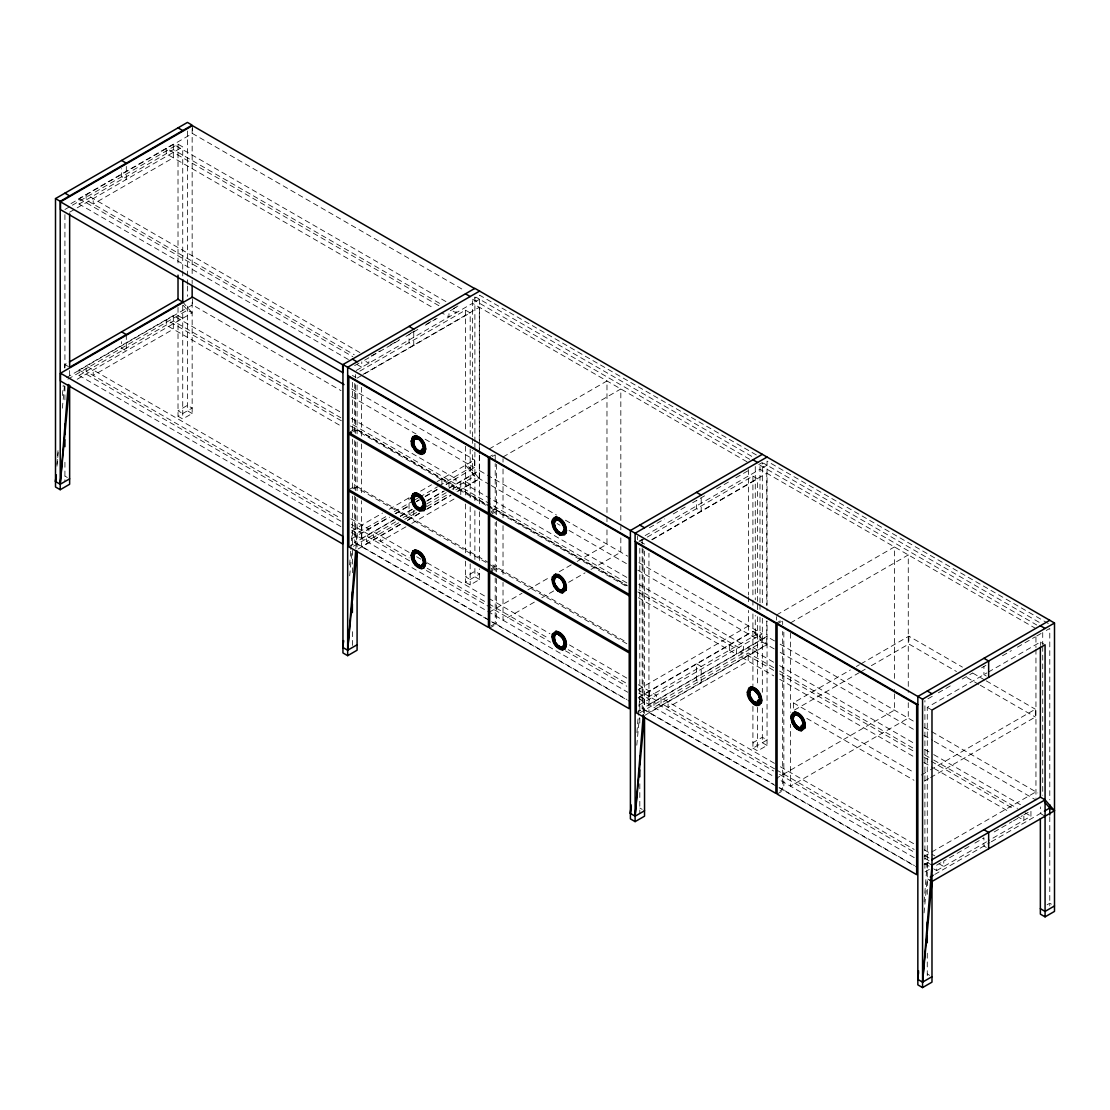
<?xml version="1.0" encoding="UTF-8"?>
<svg xmlns="http://www.w3.org/2000/svg" width="1110" height="1110" viewBox="0 0 1110 1110"><rect width="100%" height="100%" fill="white"/><g stroke="black" fill="none" stroke-linecap="round" stroke-linejoin="round"><path stroke-width="0.75" stroke-dasharray="5 3.75" d="M56.887 464.341L58.275 447.136M62.424 395.521L63.256 385.198M64.644 367.993L64.921 364.552L67.904 362.831M349.594 564.921L350.704 551.157M350.843 549.436L352.37 530.511L357.087 533.23L387.015 515.956M355.838 548.715L357.087 533.23M636.904 732.6L639.818 696.469L752.913 631.174L757.63 633.893L767.052 644.785L644.535 715.52M643.425 712.953L644.535 699.189L757.63 633.893M924.075 902L927.266 862.428L930.249 860.708M56.943 466.186L58.219 452.547M62.368 408.175L64.449 386.002M349.664 575.84L352.05 550.255M636.779 745.212L639.346 717.92M924.075 912.878L927.266 878.745L929.625 880.119M348.332 359.501L79.06 204.046L79.06 198.593L173.313 144.189L447.066 302.239M70.998 203.588L192.446 133.477L464.091 290.307M64.921 209.485L70.887 206.044M72.386 205.183L178.016 144.189L182.734 146.908L182.734 269.244M79.06 204.046L173.313 149.628L441.086 304.223M69.639 212.204L182.734 146.908M340.853 526.584L79.06 375.444L79.06 370.005L173.313 315.587L340.853 412.323M66.503 377.594L192.446 304.875L341.034 390.651M67.904 379.162L187.437 310.148L192.155 312.867L75.605 380.161M79.06 375.444L173.313 321.026L340.853 417.762M178.016 307.428L178.016 416.25L192.155 408.091L187.437 405.372L178.016 410.811L182.734 413.531M178.016 416.25L182.734 418.969L192.155 413.531L192.155 300.81M354.645 365.62L360.639 362.165M371.142 356.102L380.133 350.913M390.637 344.849L399.628 339.66M410.131 333.597L416.125 330.128M426.615 324.078L435.619 318.875M453.601 308.497L459.609 305.028M364.621 360.209L368.867 357.753L368.867 363.192L364.621 360.75M371.836 356.046L400.016 339.771M405.955 336.344L419.302 328.629M425.241 325.202L438.589 317.502M454.628 308.233L448.967 311.508L448.967 316.947L441.905 312.867M472.541 436.896L472.541 299.256L476.065 297.216L753.357 457.306M356.227 370.49L472.541 303.335L748.501 462.662M479.603 299.256L476.065 301.296L476.065 297.216M359.834 371.129L465.465 310.148L470.182 312.867L470.182 433.483M362.998 374.403L479.312 307.248L479.312 453.31M357.087 378.163L470.182 312.867M350.191 431.79L355.616 428.654L495.213 509.254L495.213 463.619M352.897 431.582L355.616 430.014L495.213 510.614L495.213 513.999M348.845 489.704L355.616 485.791L495.213 566.391L495.213 522.449M352.897 488.719L355.616 487.151L495.213 567.751L495.213 571.137M489.177 448.981L606.976 380.966L606.976 514.985M351.648 530.927L382.562 513.084M389.138 509.296L409.271 497.668M420.621 491.119L431.526 484.82M437.118 481.587L474.594 459.956L474.594 467.768L446.109 484.224M394.355 511.71L412.254 501.387M413.752 500.527L418.206 497.946M419.649 497.113L437.506 486.804M438.991 485.944L470.182 467.934L479.603 478.826L456.307 492.271M488.442 457.389L492.507 455.044M492.327 456.515L495.032 454.947M351.648 538.752L389.138 517.107M395.132 513.652L410.131 504.994M416.125 501.526L419.122 499.805M425.116 496.337L438.616 488.553M351.329 527.194L361.791 533.23L389.638 517.163M395.562 513.736L410.409 505.175M416.333 501.748L419.302 500.041M425.241 496.614L438.589 488.899M446.012 484.612L456.043 478.826L456.043 484.265L351.329 423.812M361.499 538.503L394.314 519.563M400.28 516.122L412.198 509.226M427.114 500.624L443.514 491.147M449.481 487.706L479.312 470.487L556.512 515.054M354.728 496.004L354.728 542.748L394.341 519.882M400.28 516.455L413.364 508.907M426.726 501.193L444.527 490.911M448.967 488.344L479.603 470.654M503.024 456.973L620.823 388.958L620.823 524.697M348.845 546.841L355.616 542.929L495.213 623.529L495.213 577.894M395.618 521.88L352.37 546.841L352.37 496.059M403.069 517.565L414.973 510.697M426.85 503.843L446.164 492.687M452.103 489.26L474.886 476.107L465.465 465.215L470.182 467.934M398.795 522.755L366.508 541.402L366.508 535.95L409.895 561.008M404.734 519.327L416.597 512.473M426.989 506.479L449.231 493.631M626.803 582.861L460.761 486.985L453.685 491.064L453.685 485.625L486.263 504.44M400.28 524.281L361.499 546.661L361.499 500.707M407.731 519.979L419.663 513.084M427.114 508.782L450.979 495.004M456.945 491.563L479.312 478.646L479.312 455.031M400.321 524.6L357.087 549.561L357.087 498.779M407.342 520.534L419.691 513.417M426.629 509.407L450.868 495.407M405.871 526.834L380.647 541.402L380.647 535.95M411.796 523.407L454.822 498.57M491.147 511.599L495.213 509.254M489.621 513.847L496.392 509.934L626.983 585.331M492.327 513.639L496.392 511.294L626.983 586.69M465.465 561.188L465.465 582.209L479.603 574.05L474.886 571.331L465.465 576.77L470.182 579.489M491.147 568.736L495.213 566.391M490.967 570.193L496.392 567.071L626.983 642.468M493.686 569.999L496.392 568.431L626.983 643.828M465.465 582.209L470.182 584.928L479.603 579.489L479.603 568.847M489.177 612.221L521.977 593.281M527.944 589.826L548.826 577.783M559.26 571.747L571.192 564.865M577.158 561.424L606.976 544.205L606.976 528.735M649.392 527.708L664.585 518.925M673.257 513.93L686.882 506.063M692.64 502.733L706.057 494.991M716.505 488.955L730.005 481.171M735.888 477.772L749.319 470.016M758.81 464.535L762.334 462.495L762.334 602.73M759.989 602.841L759.989 465.215L763.513 463.175L1040.805 623.265M645.16 535.589L759.989 469.294L1035.949 628.621M767.052 465.215L763.513 467.254L763.513 463.175M491.147 625.873L495.213 623.529M638.999 541.194L641.705 539.626M534.34 602.133L503.024 620.212L503.024 582.403M541.791 597.818L553.723 590.936M568.625 582.32L585.039 572.857M591.006 569.416L620.823 552.197L620.823 536.727M489.621 628.107L496.392 624.208L626.983 699.605M639.818 541.389L645.784 537.948M647.283 537.087L752.913 476.107L757.63 478.826L757.63 602.883M651.931 539.502L766.76 473.207L766.76 605.519M651.986 539.807L757.63 478.826M638.153 689.615L748.501 625.901M776.625 614.94L894.424 546.925L894.424 679.223M638.153 697.774L748.501 634.06L748.501 610.444M775.89 623.348L781.301 620.226M777.069 624.028L782.481 620.906M638.944 705.141L762.334 633.893L638.181 562.215M648.948 704.462L766.76 636.446L774.53 640.928M642.177 547.702L642.177 708.707L767.052 636.613M790.473 622.932L908.271 554.917L908.271 692.376M636.28 712.787L643.065 708.888L773.656 784.284M639.818 712.8L762.334 642.066L752.913 631.174M773.628 667.623L748.209 652.944L653.957 707.347L653.957 701.909L773.628 771.006M859.39 672.577L793.414 710.664L793.414 702.838L850.385 669.954M856.379 666.486L859.39 664.751M860.888 663.891L908.868 636.183L962.439 667.124M860.888 671.716L865.384 669.122M871.378 665.653L908.868 644.008L956.487 671.508M752.913 706.362L752.913 748.168L767.052 740.009L762.334 737.276L752.913 742.729L757.63 745.448M752.913 748.168L757.63 750.887L767.052 745.448L767.052 621.031M927.891 698.828L932.372 696.247M938.338 692.793L951.756 685.05M962.19 679.029L972.637 672.993M981.573 667.832L986.055 665.251M1002.455 655.774L1011.404 650.613M1017.37 647.172L1035.269 636.835M1036.754 635.975L1041.222 633.394M1046.258 630.494L1049.783 628.454L1049.783 799.852M779.955 791.041L782.661 789.474L782.661 631.465M777.069 794.066L783.84 790.154L914.432 865.564M927.266 894.341L927.266 707.347L986.901 672.924M988.386 672.063L1040.361 642.052L1043.899 644.091M921.411 775.016L928.904 770.687M930.402 769.813L1035.352 709.221L1035.352 717.046L930.402 777.638M924.408 781.107L928.904 778.499M924.103 856.434L1035.949 791.86M924.103 864.593L930.069 861.152M929.334 869.394L924.908 871.947L924.908 700.549M940.933 862.706L936.687 865.148L936.687 870.587L933.704 868.866M968.975 846.514L943.764 861.069L943.764 866.508L936.687 862.428M974.913 843.087L983.821 837.939M994.199 831.945L1012.001 821.664M1013.486 820.817L1022.393 815.67M1023.864 814.823L1030.94 810.73L1030.94 816.183L988.261 840.811M936.687 870.587L986.776 841.671M934.731 874.444L989.87 842.615M991.355 841.755L1043.053 811.909M1047.091 904.789L1049.783 903.235L1052.141 904.595M756.354 454.961L479.603 295.177L479.603 453.352M1048.298 623.501L767.052 461.136L767.052 610.653M472.541 299.256L749.833 459.36M759.989 465.215L1036.74 624.999M453.046 311.133L456.043 312.867L456.043 307.428M438.908 305.694L166.236 148.268L166.236 153.707L434.398 308.538M986.291 676.004L983.932 674.644L983.932 666.472M972.859 673.132L984.764 680.014M986.249 680.874L1035.352 709.221M966.907 677.516L978.812 684.398M980.296 685.259L1035.352 717.046M359.876 352.564L86.136 194.514L86.136 199.966L354.298 354.784M79.06 198.593L352.827 356.657M357.309 364.69L361.791 367.271L361.791 361.832M352.37 375.444L355.908 377.483M640.997 542.068L644.535 544.122M927.266 707.347L931.984 710.067M351.537 388.902L474.594 459.956M351.537 396.714L416.07 433.982M425.075 439.171L474.594 467.768M565.42 520.202L627.705 556.165M780.122 644.161L914.21 721.583M924.13 727.3L1037.822 792.942M489.774 484.695L472.541 474.747L472.541 450.507M491.272 485.556L549.603 519.23M557.081 523.545L560.064 525.28M569.042 530.455L627.358 564.13M637.834 570.179L755.272 637.972L755.272 615.467M774.239 648.92L759.989 640.692L759.989 616.605M780.219 652.375L914.807 730.089M923.784 735.264L932.761 740.453M934.245 741.313L1035.949 800.019M178.016 315.587L182.734 318.306M465.465 481.546L470.182 484.265M752.913 647.505L757.63 650.224M1043.899 815.503L1040.361 813.463L1040.361 806.928M351.329 418.359L456.043 478.826M626.803 577.408L460.761 481.546L460.761 486.985M638.777 584.318L743.492 644.785L743.492 650.224L638.777 589.771M773.628 662.184L748.209 647.505L748.209 652.944M779.622 665.639L914.251 743.367M924.727 749.416L932.206 753.732M933.704 754.592L1020.465 804.695M779.622 671.078L914.251 748.806M924.727 754.855L932.206 759.171M933.704 760.045L1017.481 808.399M1024.96 812.728L1030.94 816.183M341.367 420.773L166.236 319.666L166.236 325.105L341.367 426.226M350.372 425.976L448.967 482.906L448.967 486.985M487.762 505.3L627.317 585.872M637.82 591.935L736.416 648.864L736.416 654.303L637.82 597.374M773.712 670.385L741.133 651.584L741.133 657.023L773.712 675.837M779.72 673.853L914.765 751.831M923.77 757.02L929.764 760.489M931.276 761.349L1013.805 809.01M779.72 679.292L914.765 757.27M923.77 762.459L932.775 767.662M934.273 768.536L1009.295 811.84M1016.802 816.183L1023.864 820.262L1023.864 816.183M793.414 702.838L913.96 772.435M806.803 718.392L913.96 780.261M986.291 847.402L983.932 846.042L983.932 837.883M192.155 413.531L187.437 410.811L187.437 303.252M479.603 579.489L474.886 576.77L474.886 567.862M767.052 745.448L762.334 742.729L762.334 706.113M341.894 513.583L86.136 365.925L86.136 371.364L340.784 518.384M350.885 518.772L368.867 529.151L368.867 534.59L351.287 524.447M409.118 552.391L373.584 531.87L373.584 537.323L409.16 557.858M416.597 556.721L421.092 559.315M427.086 562.77L487.012 597.374M488.511 598.235L549.936 633.699M569.416 644.938L627.844 678.682M638.333 684.731L656.315 695.11L656.315 700.549L638.736 690.406M774.461 763.319L661.033 697.829L661.033 703.268L774.627 768.869M780.455 766.788L913.794 843.766M924.283 849.83L934.773 855.879M427.17 568.251L487.179 602.91M488.691 603.771L548.715 638.43M568.209 649.683L626.734 683.482M776.14 769.729L914.182 849.428M924.686 855.491L929.195 858.099M79.06 370.005L340.853 521.145M426.351 570.498L550.518 642.19M565.476 650.821L626.803 686.244M638.777 693.153L649.239 699.189L649.239 704.628M779.622 774.461L914.251 852.189M924.727 858.238L929.209 860.833M64.921 364.552L68.459 366.605M639.818 696.469L644.535 699.189M927.266 862.428L931.984 865.148M351.329 532.634L627.719 692.21M638.777 698.592L774.086 776.709M914.251 857.641L776.625 778.166L894.424 710.15L894.424 689.532M924.727 863.677L932.206 868.006M779.664 787.753L782.661 789.474M354.728 542.748L490.12 620.92M491.605 621.78L630.688 702.075M642.177 708.707L777.569 786.879M779.053 787.739L916.638 867.174M64.921 476.107L67.28 477.466M639.818 808.024L642.177 809.384M927.266 973.97L929.625 975.329M182.734 301.989L192.155 312.867M183.261 305.305L187.437 310.148M1049.783 816.669L1049.783 905.954M1042.72 632.534L1042.72 644.646M1042.72 646.381L1042.72 795.273M1040.361 642.052L1040.361 645.507M1035.949 637.209L1035.949 647.519M1035.949 649.239L1035.949 798.395M927.266 953.199L927.266 976.689M908.868 636.183L908.868 644.008M908.271 702.685L908.271 718.142L790.473 786.158L790.473 724.303M790.473 633.241L790.473 712.273M783.84 632.145L783.84 790.154M782.661 621.156L782.661 624.597M776.625 616.647L776.625 620.088M766.76 620.976L766.76 644.605L648.948 712.62L648.948 553.252M762.334 618.312L762.334 692.265M759.989 604.339L759.989 611.263M757.63 604.603L757.63 609.779M757.63 616.66L757.63 686.577M757.63 707.361L757.63 750.887M755.272 466.575L755.272 599.886M752.913 476.107L752.913 598.443M752.913 600.163L752.913 607.059M752.913 613.941L752.913 685.591M748.501 469.544L748.501 594.974M748.501 596.694L748.501 603.562M748.209 655.663L748.209 661.102L668.095 707.347L668.095 701.909M729.353 644.785L729.353 650.224M701.201 498.348L701.201 511.405L696.483 508.685L696.483 500.527M649.239 691.03L649.239 696.469M644.535 551.004L644.535 713.883M643.065 549.145L643.065 708.888M642.177 539.044L642.177 545.967M639.818 548.284L639.818 711.163M639.818 717.99L639.818 724.913M639.818 783.785L639.818 813.463M637.459 536.324L637.459 539.779M620.823 526.417L620.823 529.858M606.976 516.705L606.976 521.866M503.024 458.694L503.024 462.121M503.024 469.003L503.024 518.828M503.024 525.696L503.024 575.535M496.392 464.299L496.392 509.934M496.392 511.294L496.392 514.679M496.392 521.436L496.392 567.071M496.392 568.431L496.392 571.817M496.392 578.574L496.392 624.208M495.213 455.169L495.213 461.927M479.603 455.072L479.603 504.8M479.603 511.724L479.603 561.924M474.886 296.994L474.886 441.655M474.886 443.376L474.886 450.271M474.886 451.992L474.886 502.067M474.886 510.725L474.886 560.938M472.541 438.381L472.541 443.778M470.182 448.981L470.182 499.847M470.182 506.77L470.182 556.984M470.182 563.908L470.182 584.928M465.465 310.148L465.465 430.763M465.465 446.262L465.465 497.127M465.465 504.051L465.465 554.265M460.761 489.704L460.761 495.143M441.905 478.826L441.905 484.265M413.752 332.389L413.752 345.446L409.035 342.726L409.035 334.568M413.752 510.322L413.752 516.844L409.035 514.124L409.035 497.807M361.791 525.072L361.791 530.511M361.791 533.23L361.791 538.683M361.499 387.293L361.499 437.118M361.499 444L361.499 493.825M357.087 385.045L357.087 435.023M357.087 441.919L357.087 491.883M355.616 374.569L355.616 377.955M355.616 384.712L355.616 428.654M355.616 430.014L355.616 433.399M355.616 441.849L355.616 485.791M355.616 487.151L355.616 490.537M355.616 497.294L355.616 542.929M354.728 383.477L354.728 433.677M354.728 440.601L354.728 489.08M352.37 382.326L352.37 430.583M352.37 439.185L352.37 489.163M352.37 550.296L352.37 572.815M352.37 631.673L352.37 647.505M192.446 125.652L192.446 133.477M192.446 298.618L192.446 304.875M192.155 128.594L192.155 278.416M192.155 280.15L192.155 283.591M187.437 131.035L187.437 284.313M187.437 286.033L187.437 296.37M182.734 270.965L182.734 277.861M182.734 305.25L182.734 418.969M178.016 144.189L178.016 266.525M173.313 144.189L173.313 149.628M173.313 152.347L173.313 157.786L93.198 204.046L93.198 198.593M173.313 315.587L173.313 321.026M173.313 323.745L173.313 329.184L93.198 375.444L93.198 370.005M126.304 166.431L126.304 179.487L121.587 176.768L121.587 168.609M126.304 334.568L126.304 350.885L121.587 348.165L121.587 341.644M69.639 370.546L69.639 375.444M64.921 214.646L64.921 367.826M64.921 386.072L64.921 403.388M64.921 462.26L64.921 481.546M701.201 666.486L696.483 663.752L696.483 680.083L701.201 682.803L701.201 666.486"/><path stroke-width="1.5" d="M69.639 478.826L60.217 484.265L55.5 481.546L56.055 474.664M68.251 384.476L60.217 484.265L69.472 385.309M342.948 647.505L343.503 640.623L342.948 647.505L347.666 650.224L357.087 644.785M355.7 550.435L347.666 650.224L356.921 551.268M644.535 810.744L635.114 816.183L630.397 813.463L631.09 804.861M643.287 714.673L635.114 816.183L644.369 717.226M931.984 976.689L922.563 982.142L917.845 979.422L918.539 970.82M55.5 481.546L55.986 476.426M630.397 813.463L631.035 806.637M917.845 979.422L918.483 972.596M931.984 881.479L922.563 982.142L931.984 865.148L1045.079 799.852L1054.5 810.744L931.984 881.479L929.625 880.119M412.934 447.358C408.716 444.111 414.973 430.666 411.574 440.892C411.976 446.803 415.14 453.685 421.883 454.379L424.048 453.435C428.488 447.08 422.508 436.535 415.098 435.772L412.934 436.702M414.141 437.937C409.826 442.932 415.085 452.256 421.273 452.825C425.976 451.978 424.131 443.986 421.273 440.864M413.392 440.157L413.392 444.43L414.613 438.644L417.721 438.339L414.308 438.825L413.683 439.99M412.934 493.839L415.098 492.895C422.508 493.673 428.488 504.204 424.048 510.572L419.566 511.155L414.807 507.423L412.934 504.495L411.283 498.21L412.934 493.839L411.283 498.196L412.476 498.889L414.141 495.074M414.613 495.781L413.073 499.236L416.014 495.213L421.273 498.251L423.59 502.844L422.383 508.616L423.298 507.284M421.273 452.825C417.582 452.353 413.114 446.858 413.073 442.113L411.283 441.072L412.767 441.586C413.156 446.04 416.139 451.562 420.967 452.061C426.365 450.466 422.452 440.184 417.429 438.506M424.048 453.435C428.155 448.024 421.62 436.272 415.098 435.772M424.048 567.71L421.883 568.639C414.155 568.473 406.482 553.737 415.098 550.033C422.521 550.74 428.821 561.813 423.756 567.876C428.196 561.521 422.202 550.976 414.807 550.199L412.934 550.962M412.934 561.618L411.574 555.167L413.225 550.796M414.141 552.211C409.826 557.192 415.085 566.516 421.273 567.099C427.544 565.198 422.535 552.516 416.014 552.35L413.392 554.431L413.392 558.691L414.308 553.085M411.574 498.029C413.78 501.318 414.516 509.962 421.273 509.962C428.724 507.672 420.19 491.397 413.85 495.24M424.048 510.572C428.155 505.161 421.62 493.409 415.098 492.895M423.298 560.148L423.909 562.298L421.273 566.155L415.723 563.297L420.967 566.322C432.192 558.427 406.718 547.716 419.552 553.654L422.674 557.567L423.909 562.284L425.713 563.339L423.618 562.451L422.383 557.747L419.261 553.821L415.723 552.516M552.475 519.758C551.032 525.876 554.82 532.606 560.356 535.298L564.532 534.881L566.058 532.925C567.571 526.334 562.923 517.829 555.888 517.038C550.38 517.954 552.225 526.196 555.264 530.427M554.931 519.216C550.615 524.211 555.874 533.535 562.048 534.104L563.908 533.299M566.058 532.925L566.488 530.33L564.685 529.29L562.048 533.175C556.041 532.897 552.613 523.712 555.097 520.09C551.767 524.85 556.207 532.758 561.757 533.341C573.801 529.262 546.855 511.266 561.757 522.56M555.583 574.342L558.191 574.522C563.727 577.214 567.501 583.957 566.058 590.062L562.659 592.782C555.611 592.005 550.962 583.499 552.475 576.895L555.888 574.175L554.001 574.938M557.9 591.019L554.001 585.594L552.475 576.895M554.931 576.354C550.615 581.335 555.874 590.659 562.048 591.241L563.908 590.437M554.167 578.574C554.611 586.621 553.113 579.059 555.388 577.061M563.616 533.48C567.307 528.18 562.354 519.411 556.193 518.759L554.625 519.397M564.837 648.989L562.659 649.919C555.611 649.142 550.962 640.637 552.475 634.032L555.888 631.312C563.311 632.02 569.596 643.092 564.532 649.156C569.472 642.607 561.938 632.145 555.888 631.312M555.264 644.688L552.78 639.527L552.475 634.032M554.931 633.491C550.615 638.472 555.874 647.796 562.048 648.379L563.908 647.574L562.048 648.379M556.79 644.397C552.114 642.551 556.54 628.94 553.848 637.639C552.725 633.519 561.41 633.657 556.498 633.796C562.714 633.921 567.529 645.756 561.757 647.602C545.301 639.235 571.539 652.097 558.205 646.298L555.097 642.385L553.848 637.653L552.058 636.613L553.543 637.126C553.876 641.982 557.067 647.727 562.354 648.212M562.048 591.241C558.372 590.77 553.89 585.261 553.848 580.516L552.058 579.489L553.543 579.989L555.097 585.247L558.205 589.16L561.757 590.478L563.159 589.896L564.393 586.607L563.159 581.89L560.037 577.977L556.498 576.659L560.328 577.797C563.422 580.918 566.96 586.482 563.616 590.603M563.616 647.74C567.307 642.454 562.354 633.671 556.193 633.019L554.625 633.657M753.482 689.657C757.297 690.448 759.407 695.484 759.962 699.161L757.02 703.213L753.482 701.895L750.36 697.982L749.111 693.25L747.321 692.224L748.972 687.853L751.151 686.91C758.186 687.7 762.834 696.192 761.321 702.796L757.922 705.516C752.857 706.973 743.894 692.515 748.806 692.723L751.761 700.174L757.02 703.213C769.341 699.356 741.216 680.541 757.02 692.432M750.193 689.088C745.878 694.083 751.137 703.393 757.311 703.976L759.171 703.171M749.43 691.308C748.084 704.767 751.373 684.579 749.722 691.141M758.879 703.338L760.267 699.688L758.713 694.458M751.151 686.91C757.187 687.451 762.667 697.122 761.321 702.796M792.568 723.664L791.208 717.213L797.063 727.064C797.812 729.589 804.861 726.856 800.601 728.368L795.343 725.343L792.707 718.42L790.903 717.379L792.568 713.009L794.732 712.079C801.781 712.856 806.429 721.361 804.916 727.966L801.517 730.685C794.011 730.241 789.918 720.057 791.333 714.798M802.766 728.34L800.907 729.145C794.718 728.562 789.46 719.238 793.775 714.257M793.026 716.477C791.68 729.936 794.954 709.734 793.317 716.297M802.003 727.799C805.333 723.054 800.893 715.145 795.343 714.562C801.142 714.479 806.193 723.637 802.475 728.507M794.732 712.079C800.782 712.62 806.262 722.291 804.916 727.966M420.967 452.061C420.981 445.041 429.292 450.938 423.618 448.19L422.383 443.473L419.261 439.56L415.723 438.242L419.552 439.394L422.674 443.306L423.909 448.024C424.214 456.224 410.769 447.774 421.273 451.895L416.014 448.856L413.683 444.264M411.283 498.21L413.073 499.236L415.723 506.16L420.967 509.199C420.981 502.164 429.292 508.075 423.618 505.314C423.645 500.776 418.456 493.381 414.308 495.948M423.035 506.451L420.967 509.199L417.429 507.881L414.308 503.968L413.392 497.294M411.574 555.167L413.364 556.207L414.308 561.105L413.073 556.374L411.283 555.347L412.767 555.846L414.308 561.105L417.429 565.018L420.967 566.322L423.909 562.284M560.134 533.827L556.485 530.552L553.543 522.865L552.058 522.338L553.848 523.393L555.097 528.11L558.205 532.023L561.757 533.341L564.685 529.29M564.074 584.29L564.699 586.441C556.277 598.484 568.084 578.865 566.058 590.062M561.757 647.602L564.699 643.578L566.488 644.605L564.393 643.731L563.159 639.027L558.205 634.046M757.02 703.213C757.034 696.178 765.331 702.089 759.656 699.328L758.421 694.624L755.299 690.711L751.761 689.393M800.601 728.368C800.615 721.347 808.913 727.244 803.251 724.497L802.003 719.793L798.881 715.867L795.343 714.562M793.317 720.57L795.648 725.163L799.186 727.938L800.893 728.202L803.543 724.344L802.932 722.194M416.014 438.075C410.769 441.447 414.432 446.928 417.721 450.577M416.014 552.35L413.364 556.193M564.074 641.427L562.048 636.654L556.79 633.63C550.657 634.809 557.719 650.418 554.14 637.487L552.35 636.446M798.881 715.867L795.648 714.396C790.403 717.754 794.066 723.234 797.355 726.897L800.893 728.202M55.5 198.593L187.437 122.419L192.155 125.139L60.217 201.326L55.5 198.593L55.5 486.985L60.217 489.704L69.639 484.265L69.639 385.337M1040.361 818.653L1040.361 914.127L1045.079 916.846L1054.5 911.407L1054.5 623.015L474.886 288.378L342.657 364.732L342.657 372.544L60.509 209.651L60.509 201.826L192.446 125.652L474.594 288.545M69.403 361.971L178.016 299.27L182.734 301.989L182.734 279.581M182.734 301.989L69.639 367.285L69.639 213.925M60.509 373.224L342.657 536.13L342.657 543.942L60.509 381.049L60.509 373.224L192.446 297.05L344.031 384.573M479.603 291.098L347.666 367.271L347.666 655.663L342.948 652.944L342.948 364.552L922.563 699.189L1054.5 623.015M348.845 433.927L488.442 514.527L488.442 570.304L348.845 489.704L348.845 433.927L351.551 432.359M413.85 438.117L415.709 437.312M415.417 437.479C420.787 437.34 424.187 443.487 424.506 448.357L425.699 449.05M412.767 441.586L411.283 441.058M417.332 437.77L419.649 438.769M413.85 447.011L414.613 446.664M422.383 443.473L423.132 443.126M415.417 449.453L414.141 446.831M414.807 450.285L421.883 454.379M417.429 495.643C420.621 496.253 422.993 500.36 423.493 503.579M419.358 496.073C422.771 497.932 425.699 503.926 423.867 507.839M415.723 495.379L419.552 496.517M411.699 501.29L411.574 498.043L413.364 499.07L416.014 505.993L421.273 509.018L417.721 507.714L414.613 503.801L413.364 499.07M412.823 501.47L412.767 498.723M412.934 504.495L411.99 501.123M413.85 504.134L413.128 501.304M419.261 496.697L422.383 500.61L423.132 500.263M415.417 506.576L419.358 509.67M414.807 507.423L417.11 509.74M424.214 505.674L425.699 506.188M413.85 552.378L415.709 551.573M415.417 551.739C420.787 551.601 424.187 557.761 424.506 562.631L425.699 563.311M412.767 555.846L411.283 555.333M417.332 552.031L419.649 553.03M419.358 553.21L421.564 554.958M413.85 561.271L417.624 565.462L421.273 567.099M422.383 557.747L423.132 557.4M414.807 564.56L421.883 568.639M417.429 565.018L420.967 566.322M555.888 517.038C560.827 517.732 566.28 524.461 566.183 530.497L564.393 529.47L563.159 524.752L560.037 520.84L556.498 519.522M553.543 522.865L552.058 522.338L554.14 523.212L555.388 527.944L558.51 531.856L561.757 533.341M554.14 523.198L556.79 519.355L555.097 520.09M560.134 520.215L563.908 524.406L564.99 529.817M560.037 520.84L563.45 524.586L564.074 527.153M563.159 524.752L564.282 527.722M555.583 531.565L560.356 535.298M489.621 572.344L629.217 652.944L629.217 708.707L489.621 628.107L489.621 572.344L492.327 570.776M347.666 655.663L357.087 650.224L357.087 551.295M762.334 454.337L630.397 530.511L630.397 818.903L635.114 821.622L644.535 816.183L644.535 717.254M558.191 574.522L564.532 581.362L566.183 587.634L564.393 586.593L563.159 581.89L560.037 577.977L556.498 576.659M554.625 576.52L556.485 575.715M556.193 575.896C561.507 575.674 565.517 582.348 564.99 586.954M558.205 576.923L560.037 577.977M553.543 579.989L552.058 579.476M767.052 457.056L635.114 533.23L635.114 821.622M560.037 590.215L562.048 590.298C560.342 591.908 549.394 582.722 556.79 576.492L555.097 577.228M558.108 576.173L560.439 577.186M562.354 579.101L563.908 581.543M561.757 579.697L563.45 581.723L564.685 586.427M554.625 585.414L556.193 587.856M555.097 585.247L554.459 582.667M560.356 592.435L562.659 592.782M553.543 637.126L552.058 636.599M560.134 634.49L563.908 638.68L564.99 644.091M560.037 635.1L563.45 638.847L564.282 641.996M555.583 645.84L562.659 649.919M558.205 646.298L562.048 647.435M749.888 689.255C755.896 685.716 759.989 696.469 761.46 700.368M748.806 692.723L747.321 692.21M749.722 695.401L753.773 701.728L757.311 703.032C751.359 702.269 746.142 692.917 752.053 689.227L750.36 689.962M753.371 688.908L755.702 689.92M747.751 695.304L747.613 692.043L749.403 693.084M755.411 690.087L757.617 691.835M748.972 698.495L753.454 703.587L755.91 705.003L759.809 704.753M749.888 698.148L750.651 697.815M758.421 694.624L759.171 694.277M751.456 700.59L755.411 703.684M793.483 714.424L795.343 713.619M796.966 714.077L799.283 715.076L795.051 713.786M792.11 718.059L790.917 717.379M800.601 717.587L802.308 719.613L803.543 724.33M793.483 723.318L794.233 722.971M802.766 719.446C799.214 712.842 804.153 724.247 805.041 725.538M795.051 725.76L798.992 728.854M794.441 726.606L796.744 728.923M799.2 730.338L801.517 730.685M1049.783 620.296L917.845 696.469L917.845 984.861L922.563 987.581L931.984 982.142L931.984 710.067L1045.079 644.771L1045.079 916.846M931.748 859.848L1040.361 797.133L1045.079 799.852M930.249 877.025L933.232 875.304M1044.399 811.133L1049.783 808.011L1054.5 810.744M1054.5 905.954L1045.079 911.407L1040.361 908.674M420.967 509.199L422.674 508.449M555.097 634.365L556.79 633.63M793.941 715.131L795.648 714.396M178.016 127.858L182.734 130.578M465.465 293.817L470.182 296.536M752.913 459.776L757.63 462.495M1040.361 625.735L1045.079 628.454M121.587 160.451L126.304 163.17M409.035 326.396L413.752 329.129M696.483 492.354L701.201 495.074M983.932 658.313L988.649 661.033L988.649 677.364M64.921 193.154L69.639 195.873M352.37 359.113L357.087 361.832M639.818 525.072L644.535 527.791M927.266 691.03L931.984 693.75M60.509 201.826L342.657 364.732M347.666 375.43L630.397 538.669M635.114 541.389L917.845 704.628M411.574 440.906L413.364 441.933M552.35 579.309L554.14 580.35M791.208 717.213L792.998 718.253M121.587 331.848L126.304 334.568M983.932 829.711L988.649 832.431L988.649 848.761M798.992 715.256L800.893 717.421M560.134 577.353L562.048 579.517M419.358 438.936L421.273 441.114M1044.552 801.975L1049.783 808.011M555.388 585.081L558.51 588.994M555.388 642.204L558.51 646.131M413.683 558.524L417.721 564.851M793.775 723.151L795.343 725.593M793.483 724.469L794.732 726.439M757.311 692.002L758.879 694.444M750.193 697.982L751.747 700.424M413.85 448.162L415.098 450.119M414.141 503.968L415.709 506.41M413.225 504.315L415.098 507.256M421.273 555.125L422.841 557.567M414.613 560.925L416.014 563.117M413.85 562.437L415.098 564.393M422.383 500.61L423.298 503.01M422.674 443.306L423.909 448.01M1049.783 804.75L1049.783 814.948M1040.361 647.227L1040.361 797.133M927.266 922.035L927.266 930.693M927.266 935.883L927.266 942.806M922.563 699.189L922.563 987.581M639.818 756.076L639.818 764.734M639.818 769.924L639.818 776.847M352.37 591.852L352.37 600.51M352.37 603.979L352.37 612.623M192.155 285.312L192.155 297.369M178.016 275.141L178.016 299.27M64.921 424.159L64.921 434.551M64.921 439.74L64.921 446.678M60.217 201.326L60.217 489.704M488.442 457.389L348.845 376.789L348.845 432.567L488.442 513.167L488.442 457.389M629.217 538.669L489.621 458.069L489.621 513.847L629.217 594.447L629.217 538.669M775.89 623.348L636.28 542.748L636.28 712.787L775.89 793.386L775.89 623.348M916.666 704.628L777.069 624.028L777.069 794.066L916.666 874.666L916.666 704.628M629.217 595.806L489.621 515.207L489.621 570.984L629.217 651.584L629.217 595.806M488.442 571.664L348.845 491.064L348.845 546.841L488.442 627.428L488.442 571.664"/></g></svg>
